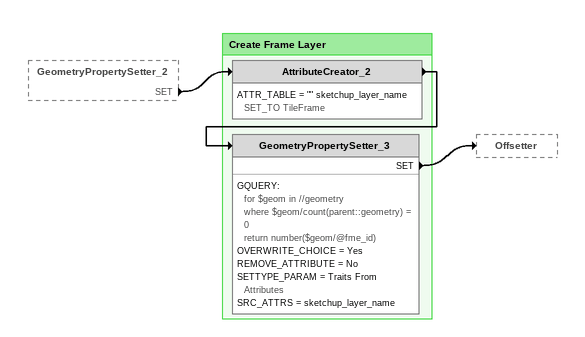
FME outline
GeometryPropertySetter_2 [outside]
    SET -> AttributeCreator_2

Bookmark: Create Frame Layer
AttributeCreator_2
    ATTR_TABLE = "" sketchup_layer_name SET_TO TileFrame
    -> GeometryPropertySetter_3
GeometryPropertySetter_3
    GQUERY:
      for $geom in //geometry
      where $geom/count(parent::geometry) = 0
      return number($geom/@fme_id)
    OVERWRITE_CHOICE = Yes
    REMOVE_ATTRIBUTE = No
    SETTYPE_PARAM = Traits From Attributes
    SRC_ATTRS = sketchup_layer_name
    SET -> Offsetter
